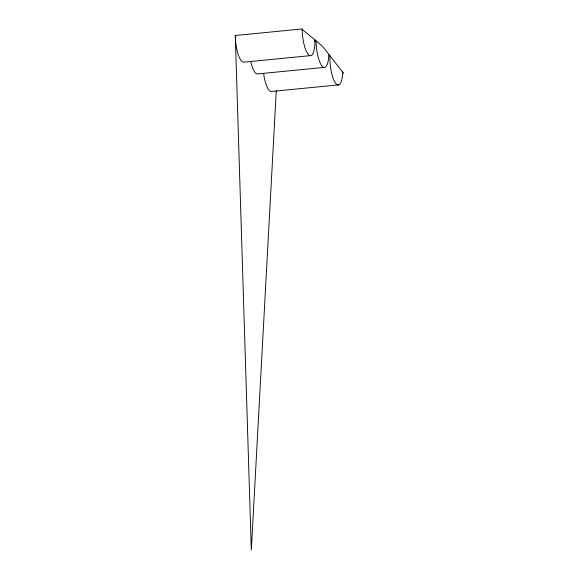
<?xml version="1.0" encoding="UTF-8"?>
<svg xmlns="http://www.w3.org/2000/svg" width="579" height="579" viewBox="0 0 579 579"><rect width="100%" height="100%" fill="white"/><g stroke="black" fill="none" stroke-linecap="round" stroke-linejoin="round"><path stroke-width="0.87" d="M302.137 29.384L314.976 39.893L314.867 44.612A21.293 6.116 84.4 0 1 308.108 54.18A21.293 6.116 84.4 0 1 302.137 29.384L302.151 28.95L235.291 35.5L235.602 41.435A21.293 6.116 84.4 0 0 243.745 62.163L310.597 55.613M276.27 90.794L251.315 550.05L235.291 35.5M328.807 54.325L328.611 58.045A21.293 6.116 84.4 0 1 322.271 66.346A21.293 6.116 84.4 0 1 316.192 44.88L316.062 40.819L314.274 40.993M323.943 67.425L257.083 73.967A21.293 6.116 84.4 0 1 250.917 62.192M338.845 84.86L271.985 91.41A21.293 6.116 84.4 0 1 263.626 73.424M314.976 39.893L322.445 46.269L343.716 73.417M342.667 71.876L342.674 72.324A21.293 6.116 84.4 0 1 336.392 84.136A21.293 6.116 84.4 0 1 329.921 60.563L329.892 55.7"/></g></svg>
